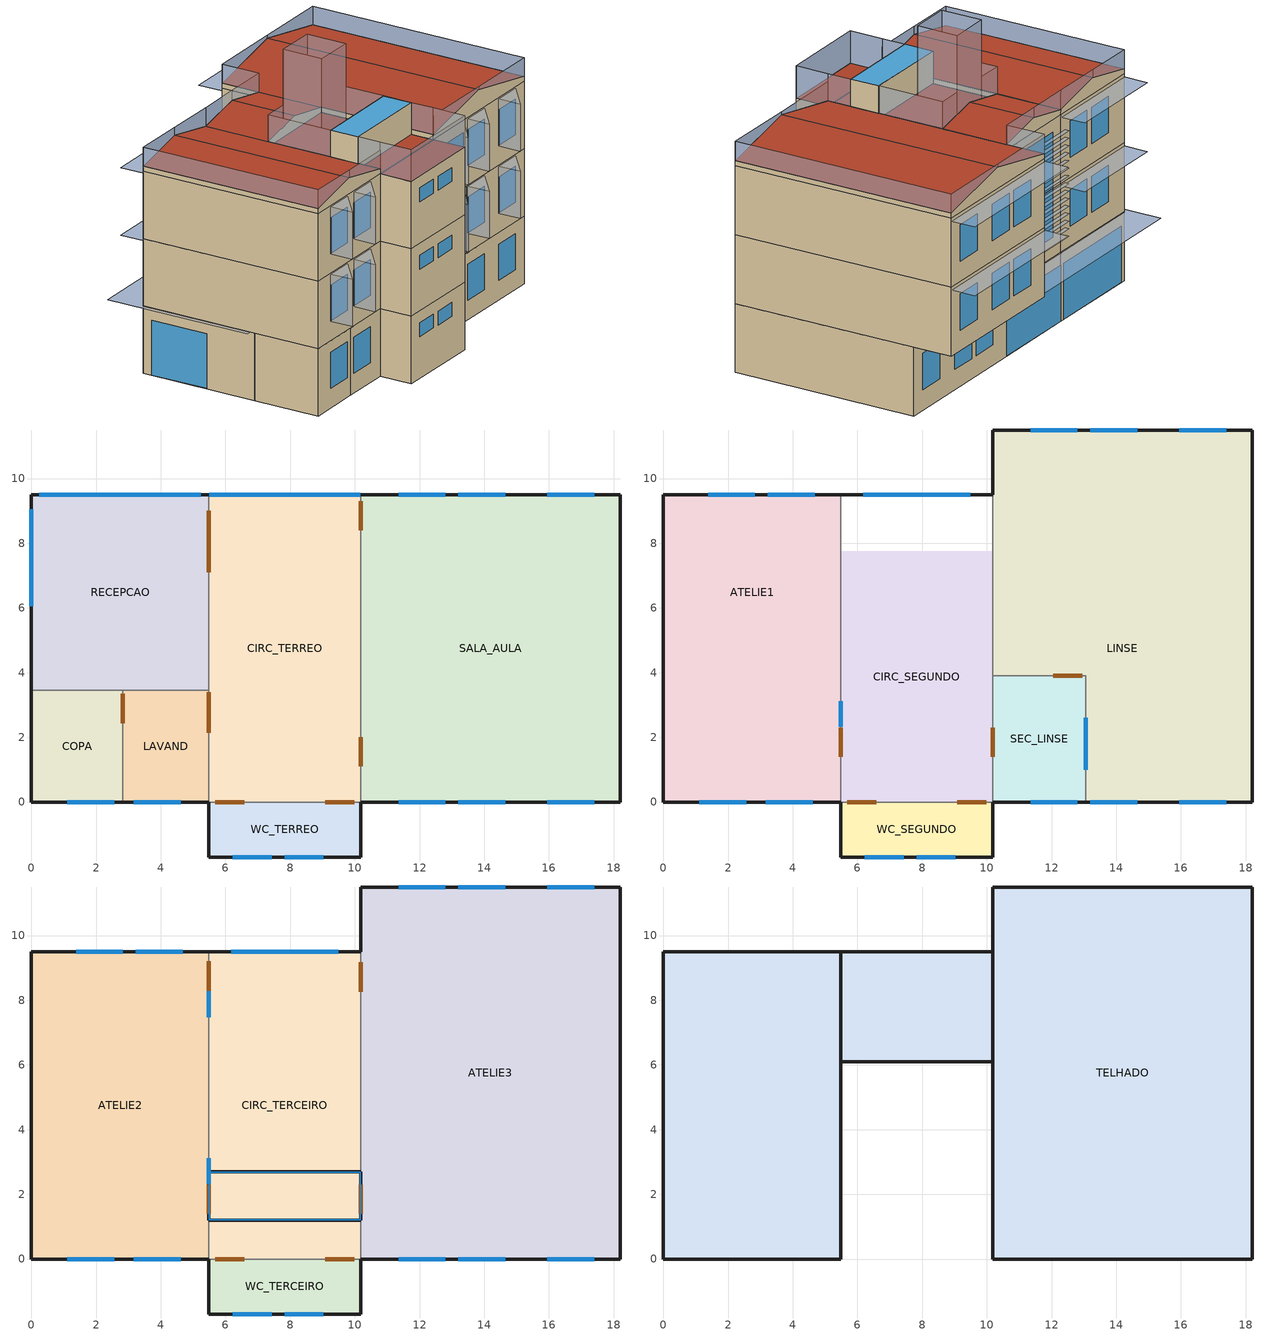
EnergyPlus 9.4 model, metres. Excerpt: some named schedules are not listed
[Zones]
COPA
 floor othersideconditionsmodel (Exterior Floor): 2.83,3.45 2.83,0 0,0 0,3.45 z0
 wall outside (Exterior Wall): 0,3.45 0,0 2.83,0 z0:3.4
 wall to LAVAND (Interior Wall): 2.83,0 2.83,3.45 z0:3.4
 wall to RECEPCAO (Interior Wall): 2.83,3.45 0,3.45 z0:3.4
 window (Exterior Window): 1.11,0 2.56,0 z1:2.8
 door inside (Interior Door): 2.83,2.44 2.83,3.34 z0:2.1
LAVAND
 floor othersideconditionsmodel (Exterior Floor): 5.48,3.45 5.48,0 2.83,0 2.83,3.45 z0
 wall outside (Exterior Wall): 2.83,0 5.48,0 z0:3.4
 wall to CIRC_TERREO (Interior Wall): 5.48,0 5.48,3.45 z0:3.4
 wall to RECEPCAO (Interior Wall): 5.48,3.45 2.83,3.45 z0:3.4
 window (Exterior Window): 3.16,0 4.61,0 z1:2.8
 door inside (Exterior Door): 5.48,2.14 5.48,3.39 z0:2.1
RECEPCAO
 floor othersideconditionsmodel (Exterior Floor): 5.48,9.5 5.48,3.45 0,3.45 0,9.5 z0
 wall outside (Exterior Wall): 5.48,9.5 0,9.5 0,3.45 z0:3.4
 wall to CIRC_TERREO (Interior Wall): 5.48,3.45 5.48,9.5 z0:3.4
 window (Exterior Window): 5.23,9.5 0.25,9.5 / 0,9.05 0,6.05 z0.02:2.78
 door inside (Interior Door): 5.48,7.1 5.48,9 z0:2.1
CIRC_TERREO
 floor othersideconditionsmodel (Exterior Floor): 10.18,9.5 10.18,0 5.48,0 5.48,9.5 z0
 wall outside (Exterior Wall): 10.18,9.5 5.48,9.5 z0:3.4
 wall to WC_TERREO (Interior Wall): 5.48,0 10.18,0 z0:3.4
 wall to SALA_AULA (Interior Wall): 10.18,0 10.18,9.5 z0:3.4
 window (Exterior Window): 10.16,9.5 5.5,9.5 z0.02:2.78
 door inside (Interior Door): 10.18,8.4 10.18,9.3 / 10.18,1.1 10.18,2 / 5.68,0 6.58,0 / 9.08,0 9.98,0 z0:2.1
SALA_AULA
 floor othersideconditionsmodel (Exterior Floor): 18.2,9.5 18.2,0 10.18,0 10.18,9.5 z0
 wall outside (Exterior Wall): 10.18,0 18.2,0 18.2,9.5 10.18,9.5 z0:3.4
 window (Exterior Window): 15.95,0 17.4,0 / 11.35,0 12.8,0 / 13.2,0 14.65,0 / 12.8,9.5 11.35,9.5 / 17.4,9.5 15.95,9.5 / 14.65,9.5 13.2,9.5 z1:2.8
WC_TERREO
 floor othersideconditionsmodel (Exterior Floor): 10.18,0 10.18,-1.7 5.48,-1.7 5.48,0 z0
 wall outside (Exterior Wall): 5.48,0 5.48,-1.7 10.18,-1.7 10.18,0 z0:3.4
 window (Exterior Window): 6.23,-1.7 7.43,-1.7 / 7.83,-1.7 9.03,-1.7 z2.1:2.8
ATELIE1
 floor to LAVAND (PISO_VINILICO): 5.48,3.45 5.48,0 2.83,0 2.83,3.45 z3.4
 floor to RECEPCAO (PISO_VINILICO): 5.48,9.5 5.48,3.45 0,3.45 0,9.5 z3.4
 floor to COPA (PISO_VINILICO): 2.83,3.45 2.83,0 0,0 0,3.45 z3.4
 wall outside (Exterior Wall): 5.48,9.5 0,9.5 0,0 5.48,0 z3.4:6.8
 wall to CIRC_SEGUNDO (Interior Wall): 5.48,0 5.48,9.5 z3.4:6.8
 window (Exterior Window): 1.11,0 2.56,0 / 3.16,0 4.61,0 / 2.83,9.5 1.38,9.5 / 4.68,9.5 3.23,9.5 z4.4:6.2
 window inside (Interior Window): 5.48,2.32 5.48,3.12 z3.44:5.5
 door inside (Interior Door): 5.48,1.4 5.48,2.3 z3.4:5.5
CIRC_SEGUNDO
 floor to CIRC_TERREO (Interior Floor): 10.18,7.75 10.18,0 5.48,0 5.48,7.75 z3.4
 wall outside (Exterior Wall): 10.18,9.5 5.48,9.5 z3.4:6.8
 wall to SEC_LINSE (Interior Wall): 10.18,0 10.18,3.9 z3.4:6.8
 wall to WC_SEGUNDO (Interior Wall): 5.48,0 10.18,0 z3.4:6.8
 wall to LINSE (Interior Wall): 10.18,3.9 10.18,9.5 z3.4:6.8
 window (Exterior Window): 9.48,9.5 6.18,9.5 z4.4:6.8
 door inside (Interior Door): 10.18,1.4 10.18,2.3 / 5.68,0 6.58,0 / 9.08,0 9.98,0 z3.4:5.5
WC_SEGUNDO
 floor to WC_TERREO (Interior Floor): 10.18,0 10.18,-1.7 5.48,-1.7 5.48,0 z3.4
 wall outside (Exterior Wall): 5.48,0 5.48,-1.7 10.18,-1.7 10.18,0 z3.4:6.8
 window (Exterior Window): 7.83,-1.7 9.03,-1.7 / 6.23,-1.7 7.43,-1.7 z5.5:6.2
SEC_LINSE
 floor to SALA_AULA (PISO_VINILICO): 13.06,3.9 13.06,0 10.18,0 10.18,3.9 z3.4
 wall outside (Exterior Wall): 10.18,0 13.06,0 z3.4:6.8
 wall to LINSE (PAREDE_GESSO): 13.06,0 13.06,3.9 10.18,3.9 z3.4:6.8
 window (Exterior Window): 11.35,0 12.8,0 z4.4:6.2
 window inside (Interior Window): 13.06,1 13.06,2.6 z4.4:5.5
 door inside (Interior Door): 12.95,3.9 12.05,3.9 z3.4:5.5
LINSE
 floor outside (Exterior Floor): 18.2,11.5 18.2,9.5 10.18,9.5 10.18,11.5 z3.4
 floor to SALA_AULA (PISO_VINILICO): 18.2,9.5 18.2,0 13.06,0 13.06,3.9 10.18,3.9 10.18,9.5 z3.4
 wall outside (Exterior Wall): 13.06,0 18.2,0 18.2,11.5 10.18,11.5 10.18,9.5 z3.4:6.8
 window (Exterior Window): 15.95,0 17.4,0 / 13.2,0 14.65,0 / 12.8,11.5 11.35,11.5 / 17.4,11.5 15.95,11.5 / 14.65,11.5 13.2,11.5 z4.4:6.2
ATELIE2
 floor to ATELIE1 (PISO_VINILICO): 5.48,9.5 5.48,0 0,0 0,9.5 z6.8
 wall outside (Exterior Wall): 5.48,9.5 0,9.5 0,0 5.48,0 z6.8:10.2
 wall to CIRC_TERCEIRO (Interior Wall): 5.48,0 5.48,9.5 z6.8:10.2
 window (Exterior Window): 3.16,0 4.61,0 / 1.11,0 2.56,0 / 4.68,9.5 3.23,9.5 / 2.83,9.5 1.38,9.5 z7.8:9.6
 window inside (Interior Window): 5.48,2.32 5.48,3.12 / 5.48,7.48 5.48,8.28 z6.82:8.9
 door inside (Interior Door): 5.48,1.4 5.48,2.3 / 5.48,8.3 5.48,9.2 z6.8:8.9
ATELIE3
 floor to LINSE (PISO_VINILICO): 18.2,11.5 18.2,0 13.06,0 13.06,3.9 10.18,3.9 10.18,11.5 z6.8
 floor to SEC_LINSE (PISO_VINILICO): 13.06,3.9 13.06,0 10.18,0 10.18,3.9 z6.8
 wall outside (Exterior Wall): 10.18,0 18.2,0 18.2,11.5 10.18,11.5 10.18,9.5 z6.8:10.2
 wall to CIRC_TERCEIRO (Interior Wall): 10.18,9.5 10.18,0 z6.8:10.2
 window (Exterior Window): 15.95,0 17.4,0 / 11.35,0 12.8,0 / 13.2,0 14.65,0 / 12.8,11.5 11.35,11.5 / 17.4,11.5 15.95,11.5 / 14.65,11.5 13.2,11.5 z7.8:9.6
 door inside (Interior Door): 10.18,2.3 10.18,1.4 / 10.18,9.17 10.18,8.27 z6.8:8.9
CIRC_TERCEIRO
 floor to CIRC_SEGUNDO (Interior Floor): 10.18,9.5 10.18,0 5.48,0 5.48,9.5 z6.8
 wall outside (Exterior Wall): 10.18,9.5 5.48,9.5 z6.8:10.2; 10.18,1.2 10.18,2.7 / 5.48,2.7 5.48,1.2 z10.45:11.8; 10.18,2.7 5.48,2.7 / 5.48,1.2 10.18,1.2 z10.2:11.8; 5.48,2.7 5.48,1.2 / 10.18,1.2 10.18,2.7 z10.2:10.45
 wall to WC_TERCEIRO (Interior Wall): 5.48,0 10.18,0 z6.8:10.2
 window (Exterior Window): 9.48,9.5 6.18,9.5 z6.82:9.6
 door inside (Interior Door): 5.68,0 6.58,0 / 9.08,0 9.98,0 z6.8:8.9
 roof outside (LAJE_COBERTURA): 5.48,1.2 5.48,0 10.18,0 10.18,1.2 z10.2; 5.48,6.1 5.48,2.7 10.18,2.7 10.18,6.1 z10.2
 roof outside (Exterior Roof): 5.48,2.7 5.48,1.2 10.18,1.2 10.18,2.7 z11.8
 skylight (Exterior Window): 5.5,2.68 5.5,1.22 10.16,1.22 10.16,2.68 z11.8
WC_TERCEIRO
 floor to WC_SEGUNDO (Interior Floor): 10.18,0 10.18,-1.7 5.48,-1.7 5.48,0 z6.8
 wall outside (Exterior Wall): 5.48,0 5.48,-1.7 10.18,-1.7 10.18,0 z6.8:10.2
 window (Exterior Window): 6.23,-1.7 7.43,-1.7 / 7.83,-1.7 9.03,-1.7 z8.9:9.6
 roof outside (LAJE_COBERTURA): 5.48,0 5.48,-1.7 10.18,-1.7 10.18,0 z10.2
TELHADO
 floor to ATELIE2 (BASE_COBERTURA): 5.48,9.5 5.48,0 0,0 0,9.5 z10.2
 floor to CIRC_TERCEIRO (BASE_COBERTURA): 10.18,9.5 10.18,6.1 5.48,6.1 5.48,9.5 z10.2
 floor to ATELIE3 (BASE_COBERTURA): 18.2,11.5 18.2,0 10.18,0 10.18,11.5 z10.2
 wall outside (Exterior Wall): 0,9.5 0,0 / 5.48,0 5.48,6.1 5.48,9.5 / 10.18,6.1 10.18,9.5 / 10.18,6.1 10.18,0 / 10.18,11.5 10.18,9.5 / 18.2,0 18.2,11.5 z10.2:10.45; 5.48,9.5,10.45 5.48,9.5,10.2 0,9.5,10.2 0,9.5,10.45 2.74,9.5,11.01; 0,0,10.45 0,0,10.2 5.48,0,10.2 5.48,0,10.45 2.74,0,11.01; 10.18,9.5,10.45 10.18,9.5,10.2 5.48,9.5,10.2 5.48,9.5,10.45 7.83,9.5,10.9; 5.48,6.1,10.45 5.48,6.1,10.2 10.18,6.1,10.2 10.18,6.1,10.45 7.83,6.1,10.9; 18.2,11.5,10.45 18.2,11.5,10.2 10.18,11.5,10.2 10.18,11.5,10.45 14.19,11.5,11.25; 10.18,0,10.45 10.18,0,10.2 18.2,0,10.2 18.2,0,10.45 14.19,0,11.25
 roof outside (Exterior Roof): 2.74,9.5,11.01 0,9.5,10.45 0,0,10.45 2.74,0,11.01; 2.74,0,11.01 5.48,0,10.45 5.48,9.5,10.45 2.74,9.5,11.01; 7.83,9.5,10.9 5.48,9.5,10.45 5.48,6.1,10.45 7.83,6.1,10.9; 7.83,6.1,10.9 10.18,6.1,10.45 10.18,9.5,10.45 7.83,9.5,10.9; 14.19,11.5,11.25 10.18,11.5,10.45 10.18,0,10.45 14.19,0,11.25; 14.19,0,11.25 18.2,0,10.45 18.2,11.5,10.45 14.19,11.5,11.25
shading: 0,9.5 0,0 / 10.18,11.5 10.18,9.5 / 18.2,0 18.2,11.5 z10.45:11.4; 5.48,0 5.48,-1.7 / 5.48,-1.7 10.18,-1.7 / 10.18,-1.7 10.18,0 z10.2:11.8; 8.93,4 8.93,6.1 / 8.93,6.1 6.83,6.1 / 6.83,6.1 6.83,4 / 6.83,4 8.93,4 z10.2:14.6; 5.48,6.1 5.48,2.7 / 10.18,2.7 10.18,6.1 / 10.18,0 10.18,1.2 / 5.48,1.2 5.48,0 z10.45:11.8; 3.11,0 3.11,-1.2 / 1.06,0 1.06,-1.2 / 15.9,0 15.9,-1.2 / 13.15,0 13.15,-1.2 / 11.3,0 11.3,-1.2 z4.4:6.77; 1.06,0 1.06,-1.2 / 3.11,0 3.11,-1.2 / 13.15,0 13.15,-1.2 / 11.3,0 11.3,-1.2 / 15.9,0 15.9,-1.2 z7.8:10.17; 10.18,9.5,11.4 10.18,9.5,10.45 7.83,9.5,10.9 7.83,9.5,11.4; 18.2,11.5,11.4 18.2,11.5,10.45 14.19,11.5,11.25 14.19,11.5,11.4; 10.18,0,11.4 10.18,0,10.45 14.19,0,11.25 14.19,0,11.4; 6.83,6.1,11.8 6.83,6.1,10.71 5.48,6.1,10.45 5.48,6.1,11.8; 10.18,6.1,11.8 10.18,6.1,10.45 8.93,6.1,10.69 8.93,6.1,11.8; 0,0,11.4 0,0,10.45 2.74,0,11.01 2.74,0,11.4; 10.18,12.76 10.18,11.5 18.2,11.5 18.2,12.76 z6.67; 10.18,12.76 10.18,11.5 18.2,11.5 18.2,12.76 z10.07; 0.05,10.76 0.05,9.5 5.45,9.5 5.45,10.76 z6.67; 0.05,10.76 0.05,9.5 5.45,9.5 5.45,10.76 z10.07; 3.11,0 3.11,-1.2 4.61,0 z6.77; 1.06,0 1.06,-1.2 2.56,0 z6.77; 1.06,0 1.06,-1.2 2.56,0 z10.17; 3.11,0 3.11,-1.2 4.61,0 z10.17; 13.15,0 13.15,-1.2 14.65,0 z10.17; 11.3,0 11.3,-1.2 12.8,0 z10.17; 15.9,0 15.9,-1.2 17.4,0 z10.17; 15.9,0 15.9,-1.2 17.4,0 z6.77; 13.15,0 13.15,-1.2 14.65,0 z6.77; 11.3,0 11.3,-1.2 12.8,0 z6.77; 5.68,10.05 5.68,9.85 9.98,9.85 9.98,10.05 z4.4; 5.68,10.05 5.68,9.85 9.98,9.85 9.98,10.05 z7.74; 5.68,10.05 5.68,9.85 9.98,9.85 9.98,10.05 z4.77; 5.68,10.05 5.68,9.85 9.98,9.85 9.98,10.05 z6.63; 5.68,10.05 5.68,9.85 9.98,9.85 9.98,10.05 z7.37; 5.68,10.05 5.68,9.85 9.98,9.85 9.98,10.05 z7; 5.68,10.05 5.68,9.85 9.98,9.85 9.98,10.05 z6.26; 5.68,10.05 5.68,9.85 9.98,9.85 9.98,10.05 z5.51; 5.68,10.05 5.68,9.85 9.98,9.85 9.98,10.05 z8.11; 5.68,10.05 5.68,9.85 9.98,9.85 9.98,10.05 z5.14; 5.68,10.05 5.68,9.85 9.98,9.85 9.98,10.05 z5.89; 5.68,10.05 5.68,9.85 9.98,9.85 9.98,10.05 z9.6; 5.68,10.05 5.68,9.85 9.98,9.85 9.98,10.05 z8.86; 5.68,10.05 5.68,9.85 9.98,9.85 9.98,10.05 z9.23; 5.68,10.05 5.68,9.85 9.98,9.85 9.98,10.05 z8.49; 5.48,9.5,11.4 5.48,9.5,10.45 2.74,9.5,11.01 2.74,9.5,11.4; 14.19,11.5,11.4 14.19,11.5,11.25 10.18,11.5,10.45 10.18,11.5,11.4; 14.19,0,11.4 14.19,0,11.25 18.2,0,10.45 18.2,0,11.4; 2.74,0,11.4 2.74,0,11.01 5.48,0,10.45 5.48,0,11.4; 2.74,9.5,11.4 2.74,9.5,11.01 0,9.5,10.45 0,9.5,11.4; 7.83,9.5,11.4 7.83,9.5,10.9 5.48,9.5,10.45 5.48,9.5,11.4; -0.23,11.3 -0.23,3.7 0,3.7 0,9.5 10.18,9.5 10.18,11.3 z3.4
[Building]
Faurb_ideal: North Axis {deg}=0; Terrain=City; Loads Convergence Tolerance Value {W}=0.04; Temperature Convergence Tolerance Value {deltaC}=0.4; Solar Distribution=FullInteriorAndExterior; Maximum Number of Warmup Days=25
[Site:Location]
RS_Pelotas: Latitude {deg}=-31.52; Longitude {deg}=-52.21; Time Zone {hr}=-3; Elevation {m}=17
[SizingPeriod:DesignDay] Dry-Bulb Temperature Range Modifier Type=DefaultMultipliers; Humidity Condition Type=DewPoint; Rain Indicator=No; Snow Indicator=No; Daylight Saving Time Indicator=No; Solar Model Indicator=ASHRAEClearSky
Name | Month | Day of Month | Day Type | Maximum Dry-Bulb Temperature {C} | Daily Dry-Bulb Temperature Range {deltaC} | Wetbulb or DewPoint at Maximum Dry-Bulb {C} | Barometric Pressure {Pa} | Wind Speed {m/s} | Wind Direction {deg} | Sky Clearness
Pelotas_004 | 6 | 19 | WinterDesignDay | 12.74 | 7.96 | 7.92 | 102993 | 6.06 | 0 | 0
Pelotas_996 | 1 | 23 | SummerDesignDay | 36.1 | 10.35 | 27.52 | 100689 | 3.11 | 90 | 1
[Site:GroundTemperature:Undisturbed:FiniteDifference]
FiniteDiff: 1, 1250, 1200, 30, 50, 0.4
[Site:GroundDomain:Slab]
GROUNDOMAIN: 10, 1, 5, 1.5, 2800, 850, 30, 50, Site:GroundTemperature:Undisturbed:FiniteDifference, FiniteDiff, 0.4, GroundCoupledOSCM, OnGrade, No, Full, No, Hourly, 1.6, 6
[Material] Thermal Absorptance=0.9; Visible Absorptance=0.7
Name | Roughness | Thickness {m} | Conductivity {W/m-K} | Density {kg/m3} | Specific Heat {J/kg-K} | Solar Absorptance
LAJE_CONCRETO | MediumRough | 0.1 | 1.75 | 2400 | 1000 | 0.7
MADEIRA | MediumRough | 0.03 | 0.15 | 500 | 2300 | 0.7
PISO_PORCELANATO | MediumRough | 0.015 | 1.05 | 2000 | 920 | 0.7
TELHA_ALUMINIO | MediumRough | 0.001 | 230 | 2700 | 880 | 0.7
LA_DE_ROCHA_50mm | MediumSmooth | 0.05 | 0.045 | 200 | 750 | 0.7
REBOCO | MediumSmooth | 0.025 | 1.15 | 2000 | 1000 | 0.5
GESSO_ACARTONADO | MediumRough | 0.0125 | 0.35 | 1000 | 840 | 0.3
CONTRAPISO | MediumRough | 0.035 | 1.75 | 2400 | 1000 | 0.7
PISO_VIN | MediumRough | 0.01 | 0.4 | 900 | 100 | 0.7
Tijolo_equivalente 14 | MediumRough | 0.0184 | 0.9 | 1807 | 920 | 0.7
Tijolo_equivalente 25 | MediumRough | 0.2068 | 0.9 | 348 | 920 | 0.7
LA_DE_ROCHA_75mm | MediumRough | 0.075 | 0.045 | 200 | 750 | 0.7
LA_DE_ROCHA_30mm | MediumSmooth | 0.03 | 0.045 | 200 | 750 | 0.7
[WindowMaterial:Glazing]
vidro6mm: Optical Data Type=SpectralAverage; Thickness {m}=0.006; Solar Transmittance at Normal Incidence=0.27; Front Side Solar Reflectance at Normal Incidence=0.2; Back Side Solar Reflectance at Normal Incidence=0.305; Visible Transmittance at Normal Incidence=0.401; Front Side Visible Reflectance at Normal Incidence=0.229; Back Side Visible Reflectance at Normal Incidence=0.111; Infrared Transmittance at Normal Incidence=0; Front Side Infrared Hemispherical Emissivity=0.84; Back Side Infrared Hemispherical Emissivity=0.84; Conductivity {W/m-K}=1
[WindowMaterial:Gas]
Air 4mm: Gas Type=Air; Thickness {m}=0.004
[Construction]
Exterior Floor; LAJE_COBERTURA: LAJE_CONCRETO, CONTRAPISO, PISO_PORCELANATO
Interior Floor: PISO_PORCELANATO, CONTRAPISO, LAJE_CONCRETO
Exterior Wall: REBOCO, Tijolo_equivalente 25, LA_DE_ROCHA_30mm, Tijolo_equivalente 25, REBOCO
Interior Wall: REBOCO, Tijolo_equivalente 14, REBOCO
Exterior Roof: TELHA_ALUMINIO
Exterior Window: vidro6mm, Air 4mm, vidro6mm
Interior Window: vidro6mm
Exterior Door; Interior Door: MADEIRA
PAREDE_GESSO: GESSO_ACARTONADO, LA_DE_ROCHA_75mm, GESSO_ACARTONADO
PISO_VINILICO: PISO_VIN, CONTRAPISO, LAJE_CONCRETO
BASE_COBERTURA: LAJE_CONCRETO, LA_DE_ROCHA_50mm
[Zone] Multiplier=1
Name | Floor Area {m2}
COPA | 9.76
LAVAND | 5.57
RECEPCAO | 33.15
CIRC_TERREO; CIRC_SEGUNDO; CIRC_TERCEIRO | 44.65
SALA_AULA | 76.19
WC_TERREO | 7.99
ATELIE1; ATELIE2 | 52.06
WC_SEGUNDO; SEC_LINSE; LINSE; WC_TERCEIRO | 0
ATELIE3 | 92.23
TELHADO | 160.27
[SurfaceProperty:OtherSideConditionsModel]
GroundCoupledOSCM: Type of Modeling=GroundCoupledSurface
[People] Number of People Schedule=OCUPACAO; Number of People Calculation Method=People; Fraction Radiant=0.3; Sensible Heat Fraction=autocalculate; Activity Level Schedule=METABOLISMO; Carbon Dioxide Generation Rate {m3/s-W}=3.82e-08; Enable ASHRAE 55 Comfort Warnings=No; Mean Radiant Temperature Calculation Type=ZoneAveraged; Work Efficiency Schedule=WORK_EF; Clothing Insulation Calculation Method=DynamicClothingModelASHRAE55; Thermal Comfort Model 1 Type=Fanger; Thermal Comfort Model 2 Type=AdaptiveASH55
Name | Zone or ZoneList | Number of People | Air Velocity Schedule
People_sala_aula | SALA_AULA | 15 | VEL_SALA_AULA
People_recepcao | RECEPCAO | 13 | VEL_RECEPCAO
People_atelie1 | ATELIE1 | 23 | VEL_ATELIE1
People_sec_linse | SEC_LINSE | 1 | VEL_SEC_LINSE
People_linse | LINSE | 12 | VEL_LINSE
People_atelie2 | ATELIE2 | 21 | VEL_ATELIE2
People_atelie3 | ATELIE3 | 29 | VEL_ATELIE3
[ElectricEquipment] Design Level Calculation Method=EquipmentLevel; Design Level {W}=50
Name | Zone or ZoneList | Schedule
VENTILADOR_SALA_AULA | SALA_AULA | VEL_SALA_AULA
VENTILADOR_SEC_LINSE | SEC_LINSE | VEL_SEC_LINSE
VENTILADOR_LINSE | LINSE | VENT_LINSE
VENTILADOR_ATELIE1 | ATELIE1 | VENT_ATELIE1
VENTILADOR_ATELIE2 | ATELIE2 | VENT_ATELIE2
VENTILADOR_ATELIE3 | ATELIE3 | VENT_ATELIE3
VENTILADOR_RECEPCAO | RECEPCAO | VENT_RECEPCAO
[HVACTemplate:Thermostat]
Name | Heating Setpoint Schedule | Cooling Setpoint Schedule
THERMOSTAT_SALA_AULA | TEMP_HEAT_AC_SALA_AULA | TEMP_COOL_AC_SALA_AULA
THERMOSTAT_RECEPCAO | TEMP_HEAT_AC_RECEPCAO | TEMP_COOL_AC_RECEPCAO
THERMOSTAT_ATELIE1 | TEMP_HEAT_AC_ATELIE1 | TEMP_COOL_AC_ATELIE1
THERMOSTAT_ATELIE2 | TEMP_HEAT_AC_ATELIE2 | TEMP_COOL_AC_ATELIE2
THERMOSTAT_ATELIE3 | TEMP_HEAT_AC_ATELIE3 | TEMP_COOL_AC_ATELIE3
THERMOSTAT_SEC_LINSE | TEMP_HEAT_AC_SEC_LINSE | TEMP_COOL_AC_SEC_LINSE
THERMOSTAT_LINSE | TEMP_HEAT_AC_LINSE | TEMP_COOL_AC_LINSE
[HVACTemplate:Zone:IdealLoadsAirSystem] Maximum Heating Supply Air Temperature {C}=32; Minimum Cooling Supply Air Temperature {C}=14; Heating Limit=LimitFlowRate; Maximum Heating Air Flow Rate {m3/s}=0.3; Cooling Limit=LimitFlowRate; Maximum Cooling Air Flow Rate {m3/s}=0.3; Humidification Control Type=None; Outdoor Air Method=DetailedSpecification; Demand Controlled Ventilation Type=CO2Setpoint; Outdoor Air Economizer Type=DifferentialDryBulb; Heat Recovery Type=Sensible; Sensible Heat Recovery Effectiveness=0.65
Name | Template Thermostat | System Availability Schedule | Outdoor Air Flow Rate per Zone {m3/s}
SALA_AULA | THERMOSTAT_SALA_AULA | AC_SALA_AULA | 0.0408
RECEPCAO | THERMOSTAT_RECEPCAO | AC_RECEPCAO | 0.1031
ATELIE1 | THERMOSTAT_ATELIE1 | AC_ATELIE1 | 0.1281
SEC_LINSE | THERMOSTAT_SEC_LINSE | AC_SEC_LINSE | 0.0081
LINSE | THERMOSTAT_LINSE | AC_LINSE | 0.0988
ATELIE2 | THERMOSTAT_ATELIE2 | AC_ATELIE2 | 0.1281
ATELIE3 | THERMOSTAT_ATELIE3 | AC_ATELIE3 | 0.1281
[Schedule:Compact]
OCUPACAO: Through: 12/31, For: Weekdays, Until: 08:00, 0, Until: 12:00, 0.7, Until: 13:30, 0, Until: 19:00, 0.7, Until: 24:00, 0, For: Weekend, Until: 24:00, 0, For: Holidays AllOtherDays, Until: 24:00, 0
METABOLISMO: Through: 12/31, For: AllDays, Until: 24:00, 120
WORK_EF: Through: 12/31, For: AllDays, Until: 24:00, 0
[Schedule:Constant]
VEL_SALA_AULA; VENT_RECEPCAO; VEL_RECEPCAO; VENT_ATELIE1; VEL_ATELIE1; VENT_ATELIE2; VEL_ATELIE2; VENT_ATELIE3; VEL_ATELIE3; VENT_LINSE; VEL_LINSE; VEL_SEC_LINSE: 0
AC_SALA_AULA; AC_RECEPCAO; AC_ATELIE1; AC_ATELIE2; AC_ATELIE3; AC_LINSE; AC_SEC_LINSE: Any Number, 0
TEMP_COOL_AC_SALA_AULA; TEMP_COOL_AC_RECEPCAO; TEMP_COOL_AC_ATELIE1; TEMP_COOL_AC_ATELIE2; TEMP_COOL_AC_ATELIE3; TEMP_COOL_AC_LINSE; TEMP_COOL_AC_SEC_LINSE: Temperature, 32
TEMP_HEAT_AC_SALA_AULA; TEMP_HEAT_AC_RECEPCAO; TEMP_HEAT_AC_ATELIE1; TEMP_HEAT_AC_ATELIE2; TEMP_HEAT_AC_ATELIE3; TEMP_HEAT_AC_LINSE; TEMP_HEAT_AC_SEC_LINSE: Temperature, 14
[AirflowNetwork:SimulationControl]
controle: AirflowNetwork Control=NoMultizoneOrDistribution; Wind Pressure Coefficient Type=SurfaceAverageCalculation; Height Selection for Local Wind Pressure Calculation=OpeningHeight; Building Type=LowRise; Maximum Number of Iterations=500; Initialization Type=ZeroNodePressures; Relative Airflow Convergence Tolerance=0.0001; Absolute Airflow Convergence Tolerance {kg/s}=0.000001; Convergence Acceleration Limit=-.5; Ratio of Building Width Along Short Axis to Width Along Long Axis=1; Height Dependence of External Node Temperature=No; Solver=SkylineLU
[AirflowNetwork:MultiZone:Zone] Ventilation Control Mode=Temperature; Ventilation Control Zone Temperature Setpoint Schedule=VN_25; Minimum Venting Open Factor=1; Indoor and Outdoor Temperature Difference Lower Limit For Maximum Venting Open Factor {deltaC}=0; Indoor and Outdoor Temperature Difference Upper Limit for Minimum Venting Open Factor {deltaC}=5; Indoor and Outdoor Enthalpy Difference Upper Limit for Minimum Venting Open Factor {deltaJ/kg}=300000; Single Sided Wind Pressure Coefficient Algorithm=Standard; Facade Width {m}=10
Name | Venting Availability Schedule
RECEPCAO | JANELA_RECEPCAO
SALA_AULA | JANELA_SALA_AULA
ATELIE1 | JANELA_ATELIE1
SEC_LINSE | JANELA_SEC_LINSE
LINSE | JANELA_LINSE
ATELIE2 | JANELA_ATELI2
ATELIE3 | JANELA_ATELIE3
[AirflowNetwork:MultiZone:Surface] Leakage Component=INFILTRACAO; Window/Door Opening Factor, or Crack Factor=1; Ventilation Control Mode=Temperature; Ventilation Control Zone Temperature Setpoint Schedule=VN_25; Minimum Venting Open Factor=1; Indoor and Outdoor Temperature Difference Upper Limit for Minimum Venting Open Factor {deltaC}=100; Indoor and Outdoor Enthalpy Difference Upper Limit for Minimum Venting Open Factor {deltaJ/kg}=300000; Equivalent Rectangle Method=PolygonHeight; Equivalent Rectangle Aspect Ratio=1
E2840D; B61F25; 75C1D6; 35A49D; A3CF89; 376867; 376867; 293B6D; AEFE49; ACF3B0; E66515; 1414E6; 8A3482; 90BBCD; EF66B0; 1332F6; A59CF8; D26B85; FE46D6; 8BADDE; E720DF; F613F5; B35E8B; 3F9546; B2CAC4; ED2A4B; DB2D76; 5008A5; 462AAC; F27244; 90BF93; 4F323B; 7C6DB3; 6E4961
[AirflowNetwork:MultiZone:Component:SimpleOpening] Minimum Density Difference for Two-Way Flow {kg/m3}=0.0001; Discharge Coefficient=0.6
Name | Air Mass Flow Coefficient When Opening is Closed {kg/s-m} | Air Mass Flow Exponent When Opening is Closed
INFILTR_PORTA | 1.58 | 0.59
INFILTR_JANELA | 0.00004
INFILTRACAO | 0.001 | 0.65
